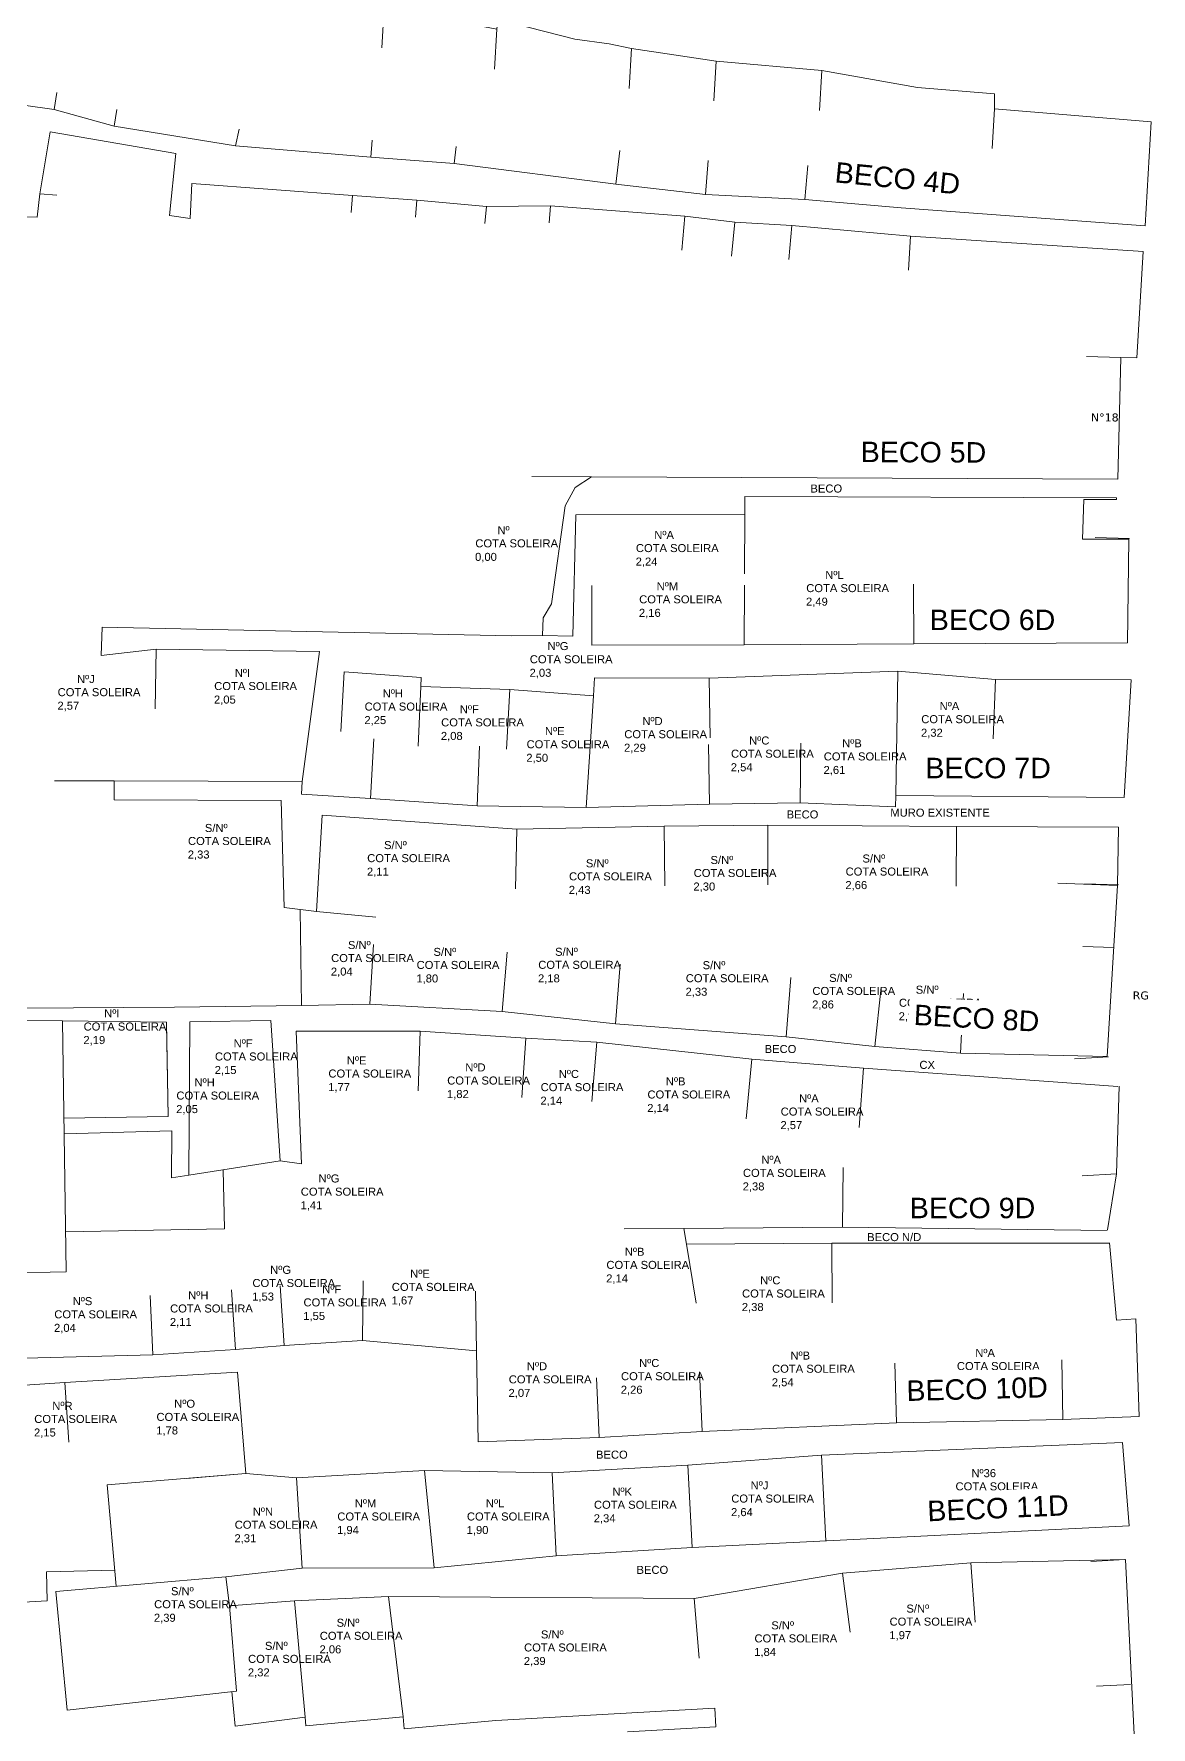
# Model space of a CAD drawing. Header units: metres. Extents: x 359101 to 360669, y 7352318 to 7353133.
# Drawn here: x 359206.9 to 359272.4, y 7352617 to 7352716.3 of the extents above; entities that cross this region are included whole.
import ezdxf
from ezdxf.enums import TextEntityAlignment as Align

# ---------------------------------------------------------------- set-up
doc = ezdxf.new("R2010")
doc.units = ezdxf.units.M
doc.header["$LTSCALE"] = 2.5
doc.set_wipeout_variables(frame=1)
doc.layers.add('AVT-LT-CAD-ETIQUETA NOME DE RUA', color=4, linetype='Continuous', lineweight=0)
doc.layers.add('AVT-LT-CAD-ETIQUETA NUMERO DE CASA', color=252, linetype='Continuous', lineweight=0, true_color=0x858585)
doc.layers.add('AVT-LT-URB-DIVISA TERRENO OU AL PREDIAL', color=251, linetype='Continuous', lineweight=13, true_color=0x5c5c5c)
doc.styles.add('ARIAL', font='arial.ttf')
doc.styles.add('CARIMBO', font='arial.ttf', dxfattribs={"height": 2})
doc.styles.get("Standard").update_dxf_attribs({"font": 'arial.ttf'})

msp = doc.modelspace()

# ---------------------------------------------------------------- linework, layer by layer
at = {"layer": 'AVT-LT-URB-DIVISA TERRENO OU AL PREDIAL'}
for p, q in [((359216.024, 7352658.336), (359220.772, 7352658.419)), ((359220.772, 7352658.419), (359220.772, 7352658.419)), ((359220.772, 7352658.419), (359220.772, 7352658.419)), ((359220.772, 7352658.419), (359221.331, 7352650.187)), ((359222.582, 7352650.002), (359222.267, 7352657.796)), ((359222.267, 7352657.796), (359222.267, 7352657.796)), ((359222.267, 7352657.796), (359222.267, 7352657.796)), ((359222.267, 7352657.796), (359229.536, 7352657.794)), ((359229.536, 7352657.794), (359235.724, 7352657.385)), ((359235.724, 7352657.385), (359239.88, 7352657.154)), ((359239.88, 7352657.154), (359248.973, 7352656.14)), ((359248.973, 7352656.14), (359255.515, 7352655.629)), ((359255.515, 7352655.629), (359270.436, 7352654.543)), ((359221.331, 7352650.187), (359222.582, 7352650.002)), ((359254.286, 7352646.296), (359244.991, 7352646.225)), ((359244.991, 7352646.225), (359245.142, 7352645.302)), ((359269.802, 7352646.094), (359254.286, 7352646.296)), ((359245.142, 7352645.302), (359253.667, 7352645.357)), ((359253.667, 7352645.357), (359269.926, 7352645.355)), ((359221.548, 7352639.36), (359218.711, 7352639.131)), ((359226.148, 7352639.653), (359221.548, 7352639.36)), ((359232.826, 7352639.04), (359226.148, 7352639.653)), ((359213.86, 7352638.799), (359204.839, 7352638.566)), ((359218.711, 7352639.131), (359213.86, 7352638.799)), ((359232.921, 7352633.704), (359232.826, 7352639.04)), ((359246.057, 7352634.309), (359240.027, 7352633.965)), ((359257.464, 7352634.819), (359246.057, 7352634.309)), ((359267.214, 7352635.019), (359257.464, 7352634.819)), ((359271.677, 7352635.201), (359267.214, 7352635.019)), ((359240.027, 7352633.965), (359232.921, 7352633.704))]:
    msp.add_line(p, q, dxfattribs=at)
at = {"layer": 'AVT-LT-URB-DIVISA TERRENO OU AL PREDIAL', "flags": 128}
for points, elevation in [([(359224.934, 7352734.361), (359223.619, 7352729.97), (359224.021, 7352729.884), (359223.295, 7352726.17), (359222.414, 7352722.006), (359223.399, 7352721.72), (359222.979, 7352718.998), (359227.491, 7352718.501), (359227.419, 7352717.799), (359234.028, 7352716.544), (359234.081, 7352717.119), (359238.599, 7352715.957), (359240.612, 7352715.698), (359241.923, 7352715.407), (359246.878, 7352714.674), (359253.071, 7352714.116), (359258.684, 7352713.135), (359263.192, 7352712.751), (359263.202, 7352711.883), (359272.382, 7352711.113)], 2.005), ([(359227.419, 7352717.799), (359227.283, 7352715.464)], 2.005), ([(359234.028, 7352716.544), (359233.892, 7352714.209)], 2.005), ([(359241.923, 7352715.407), (359241.787, 7352713.072)], 2.005), ([(359246.878, 7352714.674), (359246.742, 7352712.339)], 2.005), ([(359253.071, 7352714.116), (359252.935, 7352711.781)], 2.005), ([(359263.202, 7352711.883), (359263.066, 7352709.548)], 2.005), ([(359272.042, 7352705.007), (359272.382, 7352711.113)], 2.272), ([(359218.694, 7352709.703), (359226.63, 7352709.048), (359231.522, 7352708.678), (359241.003, 7352707.454), (359246.248, 7352706.844), (359252.072, 7352706.565), (359257.734, 7352706.076), (359272.042, 7352705.007)], 2.552), ([(359271.923, 7352703.512), (359258.267, 7352704.415), (359251.318, 7352705.043), (359247.968, 7352705.224), (359245.053, 7352705.585), (359237.176, 7352706.197), (359233.417, 7352706.143), (359229.339, 7352706.526), (359225.572, 7352706.791), (359216.149, 7352707.5)], 2.278), ([(359225.572, 7352706.791), (359225.482, 7352705.795)], 2.278), ([(359229.339, 7352706.526), (359229.249, 7352705.53)], 2.278), ([(359233.417, 7352706.143), (359233.327, 7352705.147)], 2.278), ([(359237.176, 7352706.197), (359237.086, 7352705.201)], 2.144), ([(359245.053, 7352705.585), (359244.873, 7352703.593)], 2.098), ([(359247.968, 7352705.224), (359247.788, 7352703.232)], 2.143), ([(359251.318, 7352705.043), (359251.138, 7352703.051)], 2.183), ([(359258.267, 7352704.415), (359258.151, 7352702.418)], 2.133), ([(359271.923, 7352703.512), (359271.553, 7352697.267), (359270.598, 7352697.297), (359270.425, 7352690.166)], 2.278), ([(359270.598, 7352697.297), (359268.599, 7352697.348)], 2.278), ([(359271.106, 7352686.679), (359269.107, 7352686.73)], 2.399), ([(359270.468, 7352666.374), (359268.469, 7352666.425)], 2.47), ([(359270.193, 7352662.699), (359268.375, 7352662.745)], 2.47), ([(359269.883, 7352656.282), (359267.886, 7352656.172)], 2.47), ([(359269.819, 7352646.139), (359270.343, 7352649.418), (359270.499, 7352654.565)], 2.646), ([(359270.343, 7352649.418), (359268.346, 7352649.308)], 2.646), ([(359271.677, 7352635.201), (359271.494, 7352640.911), (359270.35, 7352640.851), (359269.942, 7352645.379)], 2.518), ([(359270.85, 7352626.799), (359268.853, 7352626.689)], 2.19), ([(359271.182, 7352619.479), (359269.185, 7352619.369)], 2.19)]:
    msp.add_lwpolyline(points, dxfattribs=dict(at, elevation=elevation))
at = {"layer": 'AVT-LT-URB-DIVISA TERRENO OU AL PREDIAL', "ltscale": 3, "flags": 128}
for points, elevation in [([(359218.694, 7352709.703), (359211.597, 7352710.859), (359208.08, 7352711.84), (359204.604, 7352712.318), (359200.339, 7352713.383)], 2.552), ([(359208.08, 7352711.84), (359208.231, 7352712.829)], 2.274), ([(359211.597, 7352710.859), (359211.748, 7352711.848)], 2.323), ([(359207.234, 7352706.9), (359207.834, 7352710.538), (359215.199, 7352709.26), (359214.835, 7352705.629)], 2.072), ([(359218.694, 7352709.703), (359218.917, 7352710.678)], 2.552), ([(359226.63, 7352709.048), (359226.72, 7352710.044)], 2.552), ([(359231.522, 7352708.678), (359231.634, 7352709.672)], 2.552), ([(359241.003, 7352707.454), (359241.233, 7352709.441)], 2.073), ([(359246.248, 7352706.844), (359246.408, 7352708.838)], 2.123), ([(359252.072, 7352706.565), (359252.251, 7352708.557)], 2.552), ([(359207.234, 7352706.9), (359207.072, 7352705.526), (359206.206, 7352705.55), (359205.847, 7352701.12), (359205.592, 7352695.781), (359205.604, 7352692.1), (359205.634, 7352690.379), (359204.381, 7352690.304), (359204.38, 7352692.266), (359204.22, 7352695.437), (359197.725, 7352695.289)], 2.278), ([(359207.234, 7352706.9), (359208.231, 7352706.819)], 2.072), ([(359216.149, 7352707.5), (359216.052, 7352705.449), (359214.835, 7352705.629)], 2.278), ([(359219.31, 7352631.845), (359211.187, 7352631.176), (359211.708, 7352625.235)], 1.78), ([(359211.626, 7352626.172), (359207.633, 7352626.087), (359207.669, 7352624.375), (359200.418, 7352623.98), (359200.527, 7352630.127)], 1.78), ([(359218.355, 7352624.081), (359218.766, 7352619.086)], 2.18)]:
    msp.add_lwpolyline(points, dxfattribs=dict(at, elevation=elevation))
at = {"layer": 'AVT-LT-URB-DIVISA TERRENO OU AL PREDIAL', "flags": 128}
for points in [[(359239.574, 7352690.304), (359236.074, 7352690.32)], [(359270.425, 7352690.166), (359239.574, 7352690.304), (359238.625, 7352689.664), (359238.021, 7352688.601), (359237.233, 7352682.853), (359236.74, 7352682.03), (359236.711, 7352680.985), (359238.474, 7352680.944), (359238.662, 7352688.076), (359248.568, 7352688.115), (359248.556, 7352689.142), (359270.351, 7352689.068), (359270.351, 7352688.968), (359268.436, 7352688.974), (359268.365, 7352686.648), (359271.079, 7352686.648), (359270.996, 7352680.566), (359258.472, 7352680.504), (359248.532, 7352680.438), (359239.6, 7352680.427)], [(359248.552, 7352684.616), (359248.568, 7352688.115)], [(359248.532, 7352680.438), (359248.549, 7352683.938)], [(359258.472, 7352680.504), (359258.455, 7352684.004)], [(359239.6, 7352680.427), (359239.595, 7352683.927)], [(359222.616, 7352672.434), (359223.626, 7352680.061), (359214.045, 7352680.187), (359210.821, 7352679.829), (359210.892, 7352681.476), (359234.878, 7352680.963)], [(359234.878, 7352680.963), (359236.711, 7352680.985)], [(359214.045, 7352680.187), (359213.999, 7352676.687)], [(359270.462, 7352669.758), (359260.975, 7352669.79), (359249.917, 7352669.877), (359243.838, 7352669.819), (359235.201, 7352669.63), (359223.783, 7352670.452), (359223.444, 7352664.813), (359221.564, 7352665.037), (359221.388, 7352671.321), (359211.584, 7352671.357), (359211.591, 7352672.465), (359222.616, 7352672.434), (359222.581, 7352671.68), (359226.61, 7352671.441), (359232.863, 7352671.012), (359239.263, 7352670.896), (359246.482, 7352671.1), (359251.802, 7352671.184), (359257.397, 7352670.953), (359257.408, 7352671.605), (359270.792, 7352671.494), (359270.792, 7352671.494), (359271.212, 7352678.397), (359263.268, 7352678.42), (359257.528, 7352678.895), (359246.464, 7352678.498), (359239.749, 7352678.516), (359239.682, 7352677.463), (359234.783, 7352677.826), (359229.561, 7352677.994), (359229.583, 7352678.535), (359225.079, 7352678.856), (359224.872, 7352675.362)], [(359229.561, 7352677.994), (359229.417, 7352674.497)], [(359246.464, 7352678.498), (359246.522, 7352674.998)], [(359257.408, 7352671.605), (359257.528, 7352678.895)], [(359263.268, 7352678.42), (359263.118, 7352674.923)], [(359234.783, 7352677.826), (359234.598, 7352674.331)], [(359239.263, 7352670.896), (359239.682, 7352677.463)], [(359226.61, 7352671.441), (359226.818, 7352674.935)], [(359232.863, 7352671.012), (359233.015, 7352674.509)], [(359246.482, 7352671.1), (359246.427, 7352674.6)], [(359251.802, 7352671.184), (359251.846, 7352674.684)], [(359211.591, 7352672.465), (359208.091, 7352672.475)], [(359222.504, 7352664.925), (359222.574, 7352659.3), (359226.582, 7352659.37), (359234.34, 7352658.943), (359240.979, 7352658.229), (359250.986, 7352657.451), (359256.182, 7352656.892), (359261.201, 7352656.493), (359269.803, 7352656.308), (359270.415, 7352666.34), (359270.462, 7352669.758)], [(359235.201, 7352669.63), (359235.113, 7352666.132)], [(359243.838, 7352669.819), (359243.872, 7352666.319)], [(359249.917, 7352669.877), (359249.92, 7352666.377)], [(359260.975, 7352669.79), (359260.947, 7352666.29)], [(359270.415, 7352666.34), (359266.917, 7352666.471)], [(359223.444, 7352664.813), (359226.928, 7352664.481)], [(359226.582, 7352659.37), (359226.795, 7352662.863)], [(359234.34, 7352658.943), (359234.623, 7352662.431)], [(359240.979, 7352658.229), (359241.25, 7352661.719)], [(359250.986, 7352657.451), (359251.258, 7352660.941)], [(359256.182, 7352656.892), (359256.557, 7352660.372)], [(359261.201, 7352656.493), (359261.377, 7352659.989)], [(359214.668, 7352658.205), (359214.668, 7352658.204)], [(359216.024, 7352658.336), (359215.973, 7352649.348), (359221.331, 7352650.187)], [(359229.536, 7352657.794), (359229.42, 7352654.296)], [(359235.724, 7352657.385), (359235.493, 7352653.892)], [(359239.88, 7352657.154), (359239.588, 7352653.666)], [(359248.973, 7352656.14), (359248.643, 7352652.655)], [(359255.515, 7352655.629), (359255.261, 7352652.138)], [(359254.286, 7352646.296), (359254.331, 7352649.796)], [(359244.991, 7352646.225), (359241.491, 7352646.198)], [(359245.142, 7352645.302), (359245.707, 7352641.848)], [(359253.667, 7352645.357), (359253.69, 7352641.857)], [(359213.86, 7352638.799), (359213.696, 7352642.295)], [(359218.711, 7352639.131), (359218.472, 7352642.622)], [(359221.548, 7352639.36), (359221.325, 7352642.853)], [(359226.148, 7352639.653), (359226.197, 7352643.153)], [(359232.826, 7352639.04), (359232.764, 7352642.539)], [(359257.464, 7352634.819), (359257.35, 7352638.317)], [(359267.214, 7352635.019), (359267.142, 7352638.518)], [(359271.582, 7352612.588), (359270.876, 7352626.804), (359261.808, 7352626.618), (359254.293, 7352626.01), (359245.594, 7352624.517), (359227.679, 7352624.639), (359222.168, 7352624.377), (359218.355, 7352624.081), (359218.141, 7352625.799), (359222.611, 7352626.29), (359222.611, 7352626.29), (359230.349, 7352626.314), (359237.511, 7352627.016), (359245.473, 7352627.502), (359271.087, 7352628.784), (359270.697, 7352633.672), (359253.051, 7352632.926), (359245.22, 7352632.348), (359237.265, 7352631.887), (359229.776, 7352632.017), (359222.289, 7352631.604), (359219.31, 7352631.845), (359218.821, 7352637.795), (359208.705, 7352637.184), (359206.355, 7352637.025)], [(359240.027, 7352633.965), (359239.863, 7352637.461)], [(359246.057, 7352634.309), (359245.901, 7352637.805)], [(359208.705, 7352637.184), (359208.941, 7352633.692)], [(359245.473, 7352627.502), (359245.22, 7352632.348)], [(359253.051, 7352632.926), (359253.304, 7352627.894)], [(359219.31, 7352631.845), (359215.822, 7352631.558)], [(359222.611, 7352626.29), (359222.289, 7352631.604)], [(359230.349, 7352626.314), (359229.776, 7352632.017)], [(359237.265, 7352631.887), (359237.511, 7352627.016)], [(359261.808, 7352626.618), (359262.07, 7352623.128)], [(359254.293, 7352626.01), (359254.73, 7352622.538)], [(359222.168, 7352624.377), (359222.778, 7352617.553)], [(359227.679, 7352624.639), (359228.525, 7352617.578)], [(359245.594, 7352624.517), (359245.88, 7352621.028)], [(359246.871, 7352616.994), (359241.675, 7352616.693)]]:
    msp.add_lwpolyline(points, dxfattribs=at)
at = {"layer": 'AVT-LT-URB-DIVISA TERRENO OU AL PREDIAL', "ltscale": 3, "flags": 128}
for points in [[(359198.163, 7352658.968), (359206.233, 7352659.132), (359215.135, 7352659.199), (359222.574, 7352659.3)], [(359204.727, 7352658.433), (359204.889, 7352650.934), (359205.048, 7352643.604), (359208.783, 7352643.685), (359208.558, 7352658.4), (359204.727, 7352658.433)], [(359208.55, 7352658.4), (359214.667, 7352658.315), (359214.751, 7352652.78), (359208.646, 7352652.687)], [(359214.668, 7352658.204), (359214.751, 7352652.78)], [(359208.66, 7352651.766), (359214.978, 7352651.947), (359214.949, 7352649.188), (359215.973, 7352649.348)], [(359208.748, 7352646.022), (359215.955, 7352646.159), (359218.052, 7352646.199), (359217.987, 7352649.663)], [(359218.132, 7352625.799), (359208.168, 7352624.925), (359208.839, 7352617.97), (359218.766, 7352619.086)], [(359218.494, 7352619.056), (359218.688, 7352617.04), (359222.778, 7352617.553), (359222.826, 7352617.053), (359228.525, 7352617.578), (359228.591, 7352616.869), (359233.973, 7352617.364), (359246.809, 7352618.089)], [(359246.809, 7352618.089), (359246.871, 7352616.994)]]:
    msp.add_lwpolyline(points, dxfattribs=at)

# ---------------------------------------------------------------- texts
at = {"layer": 'AVT-LT-CAD-ETIQUETA NUMERO DE CASA', "color": 8, "style": 'ARIAL'}
for s, p in [('BECO', (359253.339, 7352689.611)), ('Nº', (359234.417, 7352687.171)), ('NºA', (359243.831, 7352686.893)), ('NºM', (359244.022, 7352683.888)), ('NºL', (359253.817, 7352684.545)), ('NºG', (359237.611, 7352680.373)), ('NºI', (359219.109, 7352678.802)), ('NºJ', (359209.932, 7352678.443)), ('NºH', (359227.926, 7352677.598)), ('NºA', (359260.559, 7352676.859)), ('NºF', (359232.413, 7352676.67)), ('NºD', (359243.149, 7352675.978)), ('NºE', (359237.422, 7352675.388)), ('NºC', (359249.409, 7352674.835)), ('NºB', (359254.845, 7352674.675)), ('BECO', (359251.946, 7352670.499)), ('MURO EXISTENTE', (359260.01, 7352670.605)), ('S/Nº', (359217.575, 7352669.716)), ('S/Nº', (359228.078, 7352668.71)), ('S/Nº', (359247.218, 7352667.839)), ('S/Nº', (359256.125, 7352667.923)), ('S/Nº', (359239.912, 7352667.642)), ('S/Nº', (359225.963, 7352662.851)), ('S/Nº', (359230.977, 7352662.447)), ('S/Nº', (359238.106, 7352662.453)), ('S/Nº', (359246.755, 7352661.668)), ('S/Nº', (359254.177, 7352660.922)), ('S/Nº', (359259.251, 7352660.23)), ('NºI', (359211.454, 7352658.835)), ('NºF', (359219.152, 7352657.078)), ('NºE', (359225.805, 7352656.079)), ('BECO', (359250.655, 7352656.744)), ('NºD', (359232.769, 7352655.668)), ('NºC', (359238.247, 7352655.281)), ('CX', (359259.255, 7352655.814)), ('NºH', (359216.894, 7352654.787)), ('NºB', (359244.509, 7352654.849)), ('NºA', (359252.319, 7352653.848)), ('NºA', (359250.106, 7352650.252)), ('NºG', (359224.186, 7352649.152)), ('BECO N/D', (359257.32, 7352645.723)), ('NºB', (359242.102, 7352644.857)), ('NºG', (359221.349, 7352643.794)), ('NºE', (359229.522, 7352643.567)), ('NºC', (359250.054, 7352643.179)), ('NºH', (359216.523, 7352642.301)), ('NºF', (359224.345, 7352642.656)), ('NºS', (359209.733, 7352641.959)), ('NºD', (359236.378, 7352638.144)), ('NºC', (359242.958, 7352638.329)), ('NºB', (359251.814, 7352638.768)), ('NºA', (359262.649, 7352638.925)), ('NºR', (359208.558, 7352635.822)), ('NºO', (359215.724, 7352635.942)), ('BECO', (359240.767, 7352632.956)), ('NºJ', (359249.422, 7352631.154)), ('Nº36', (359262.568, 7352631.87)), ('NºM', (359226.327, 7352630.103)), ('NºL', (359233.923, 7352630.103)), ('NºK', (359241.372, 7352630.79)), ('NºN', (359220.312, 7352629.62)), ('BECO', (359243.143, 7352626.199)), ('S/Nº', (359215.587, 7352624.958)), ('S/Nº', (359258.702, 7352623.938)), ('S/Nº', (359225.298, 7352623.106)), ('S/Nº', (359237.275, 7352622.422)), ('S/Nº', (359250.782, 7352622.953)), ('S/Nº', (359221.096, 7352621.753))]:
    msp.add_text(s, height=0.47, dxfattribs=at).set_placement(p, align=Align.MIDDLE)
for s, p in [('COTA SOLEIRA', (359232.763, 7352686.162, -992.872)), ('COTA SOLEIRA', (359242.177, 7352685.884, -992.872)), ('0,00', (359232.748, 7352685.368, -992.872)), ('2,24', (359242.163, 7352685.091, -992.872)), ('COTA SOLEIRA', (359252.163, 7352683.536, -992.872)), ('COTA SOLEIRA', (359242.368, 7352682.879, -992.872)), ('2,49', (359252.149, 7352682.743, -992.872)), ('2,16', (359242.354, 7352682.086, -992.872)), ('2,03', (359235.943, 7352678.571, -992.872)), ('COTA SOLEIRA', (359235.957, 7352679.364, -992.872)), ('COTA SOLEIRA', (359217.455, 7352677.793, -992.872)), ('2,57', (359208.264, 7352676.641, -992.872)), ('COTA SOLEIRA', (359208.278, 7352677.434, -992.872)), ('2,05', (359217.44, 7352677, -992.872)), ('COTA SOLEIRA', (359226.272, 7352676.59, -992.872)), ('2,25', (359226.258, 7352675.796, -992.872)), ('COTA SOLEIRA', (359230.759, 7352675.662, -992.872)), ('COTA SOLEIRA', (359258.905, 7352675.85, -992.872)), ('2,08', (359230.744, 7352674.868, -992.872)), ('COTA SOLEIRA', (359241.495, 7352674.969, -992.872)), ('2,32', (359258.891, 7352675.056, -992.872)), ('2,50', (359235.753, 7352673.586, -992.872)), ('COTA SOLEIRA', (359235.768, 7352674.379, -992.872)), ('2,29', (359241.481, 7352674.176, -992.872)), ('COTA SOLEIRA', (359247.755, 7352673.826, -992.872)), ('COTA SOLEIRA', (359253.191, 7352673.666, -992.872)), ('2,54', (359247.74, 7352673.033, -992.872)), ('2,61', (359253.177, 7352672.873, -992.872)), ('COTA SOLEIRA', (359215.92, 7352668.707, -992.872)), ('2,33', (359215.906, 7352667.914, -992.872)), ('COTA SOLEIRA', (359226.424, 7352667.701, -992.872)), ('2,11', (359226.41, 7352666.908, -992.872)), ('COTA SOLEIRA', (359238.258, 7352666.633, -992.872)), ('COTA SOLEIRA', (359245.564, 7352666.83, -992.872)), ('COTA SOLEIRA', (359254.471, 7352666.914, -992.872)), ('2,43', (359238.243, 7352665.84, -992.872)), ('2,30', (359245.55, 7352666.037, -992.872)), ('2,66', (359254.457, 7352666.121, -992.872)), ('COTA SOLEIRA', (359224.309, 7352661.842, -992.872)), ('2,04', (359224.294, 7352661.049, -992.872)), ('COTA SOLEIRA', (359229.322, 7352661.438, -992.872)), ('1,80', (359229.308, 7352660.645, -992.872)), ('2,18', (359236.438, 7352660.651, -992.872)), ('COTA SOLEIRA', (359236.452, 7352661.445, -992.872)), ('COTA SOLEIRA', (359245.101, 7352660.66, -992.872)), ('2,33', (359245.087, 7352659.866, -992.872)), ('COTA SOLEIRA', (359252.523, 7352659.913, -992.872)), ('2,86', (359252.508, 7352659.12, -992.872)), ('COTA SOLEIRA', (359257.597, 7352659.221, -992.872)), ('COTA SOLEIRA', (359209.8, 7352657.826, -992.872)), ('2,88', (359257.582, 7352658.428, -992.872)), ('2,19', (359209.786, 7352657.033, -992.872)), ('COTA SOLEIRA', (359217.498, 7352656.07, -992.872)), ('2,15', (359217.483, 7352655.276, -992.872)), ('COTA SOLEIRA', (359224.151, 7352655.07, -992.872)), ('COTA SOLEIRA', (359215.24, 7352653.778, -992.872)), ('1,77', (359224.137, 7352654.277, -992.872)), ('COTA SOLEIRA', (359231.115, 7352654.66, -992.872)), ('1,82', (359231.101, 7352653.866, -992.872)), ('COTA SOLEIRA', (359236.593, 7352654.272, -992.872)), ('COTA SOLEIRA', (359242.855, 7352653.841, -992.872)), ('2,05', (359215.225, 7352652.985, -992.872)), ('2,14', (359236.579, 7352653.479, -992.872)), ('2,14', (359242.841, 7352653.047, -992.872)), ('COTA SOLEIRA', (359250.665, 7352652.839, -992.872)), ('2,57', (359250.65, 7352652.046, -992.872)), ('COTA SOLEIRA', (359248.452, 7352649.243, -992.872)), ('COTA SOLEIRA', (359222.532, 7352648.143, -992.872)), ('2,38', (359248.437, 7352648.45, -992.872)), ('1,41', (359222.518, 7352647.35, -992.872)), ('COTA SOLEIRA', (359240.448, 7352643.848, -992.872)), ('COTA SOLEIRA', (359219.695, 7352642.785, -992.872)), ('2,14', (359240.433, 7352643.055, -992.872)), ('1,53', (359219.681, 7352641.992, -992.872)), ('COTA SOLEIRA', (359227.868, 7352642.558, -992.872)), ('1,67', (359227.854, 7352641.765, -992.872)), ('COTA SOLEIRA', (359248.4, 7352642.17, -992.872)), ('COTA SOLEIRA', (359208.079, 7352640.95, -992.872)), ('COTA SOLEIRA', (359214.869, 7352641.292, -992.872)), ('COTA SOLEIRA', (359222.691, 7352641.648, -992.872)), ('1,55', (359222.676, 7352640.854, -992.872)), ('2,38', (359248.386, 7352641.377, -992.872)), ('2,04', (359208.065, 7352640.156, -992.872)), ('2,11', (359214.855, 7352640.498, -992.872)), ('COTA SOLEIRA', (359260.995, 7352637.916, -992.872)), ('COTA SOLEIRA', (359234.724, 7352637.135, -992.872)), ('COTA SOLEIRA', (359241.304, 7352637.32, -992.872)), ('2,54', (359250.145, 7352636.966, -992.872)), ('COTA SOLEIRA', (359250.16, 7352637.759, -992.872)), ('2,50', (359260.98, 7352637.123, -992.872)), ('2,07', (359234.71, 7352636.342, -992.872)), ('2,26', (359241.289, 7352636.527, -992.872)), ('COTA SOLEIRA', (359206.904, 7352634.814, -992.872)), ('COTA SOLEIRA', (359214.07, 7352634.933, -992.872)), ('2,15', (359206.89, 7352634.02, -992.872)), ('1,78', (359214.056, 7352634.14, -992.872)), ('COTA SOLEIRA', (359260.914, 7352630.861, -992.872)), ('COTA SOLEIRA', (359247.768, 7352630.145, -992.872)), ('2,63', (359260.899, 7352630.068, -992.872)), ('COTA SOLEIRA', (359224.673, 7352629.094, -992.872)), ('COTA SOLEIRA', (359232.269, 7352629.094, -992.872)), ('2,34', (359239.704, 7352628.988, -992.872)), ('COTA SOLEIRA', (359239.718, 7352629.782, -992.872)), ('2,64', (359247.754, 7352629.352, -992.872)), ('COTA SOLEIRA', (359218.658, 7352628.611, -992.872)), ('1,94', (359224.659, 7352628.301, -992.872)), ('1,90', (359232.254, 7352628.301, -992.872)), ('2,31', (359218.644, 7352627.818, -992.872)), ('COTA SOLEIRA', (359213.933, 7352623.949, -992.872)), ('2,39', (359213.919, 7352623.156, -992.872)), ('COTA SOLEIRA', (359257.048, 7352622.929, -992.872)), ('COTA SOLEIRA', (359223.644, 7352622.097, -992.872)), ('COTA SOLEIRA', (359249.128, 7352621.944, -992.872)), ('1,97', (359257.034, 7352622.136, -992.872)), ('2,06', (359223.629, 7352621.304, -992.872)), ('COTA SOLEIRA', (359235.621, 7352621.413, -992.872)), ('1,84', (359249.114, 7352621.15, -992.872)), ('2,32', (359219.428, 7352619.951, -992.872)), ('COTA SOLEIRA', (359219.442, 7352620.744, -992.872)), ('2,39', (359235.607, 7352620.62, -992.872))]:
    msp.add_text(s, height=0.47, dxfattribs=at).set_placement(p)
at = {"layer": 'AVT-LT-CAD-ETIQUETA NUMERO DE CASA', "char_height": 0.47, "attachment_point": 1}
for s, insert in [('{\\fVerdana|b0|i0|c0|p34;N°18}', (359268.853, 7352694.014, 409.358)), ('{\\fVerdana|b0|i0|c0|p34;RG}', (359271.303, 7352660.118, 409.378))]:
    msp.add_mtext_dynamic_manual_height_columns(s, width=0.47, gutter_width=1, heights=[0.574], dxfattribs=dict(at, insert=insert))

# ---------------------------------------------------------------- next in the draw order: wipeouts: each hides what was drawn before it
at = {"linetype": 'Continuous', "ltscale": 4}
for points in [[(359253.458, 7352707.163), (359261.407, 7352706.381), (359261.611, 7352708.453), (359253.662, 7352709.235)], [(359255.055, 7352690.724), (359263.042, 7352690.685), (359263.053, 7352692.767), (359255.065, 7352692.806)], [(359259.107, 7352680.869), (359267.094, 7352680.868), (359267.094, 7352682.95), (359259.107, 7352682.95)], [(359258.85, 7352672.18), (359266.838, 7352672.18), (359266.838, 7352674.261), (359258.85, 7352674.262)], [(359258.123, 7352657.734), (359266.098, 7352657.296), (359266.213, 7352659.374), (359258.237, 7352659.813)], [(359257.934, 7352646.379), (359265.921, 7352646.379), (359265.922, 7352648.461), (359257.934, 7352648.461)], [(359257.768, 7352635.651), (359266.684, 7352635.891), (359266.628, 7352637.972), (359257.712, 7352637.732)], [(359259.008, 7352628.589), (359267.919, 7352628.977), (359267.829, 7352631.057), (359258.917, 7352630.668)]]:
    msp.add_wipeout(points, dxfattribs=at).dxf.layer = 'AVT-LT-CAD-ETIQUETA NOME DE RUA'

# ---------------------------------------------------------------- next in the draw order: wipeouts: each hides what was drawn before it
for points in [[(359253.458, 7352707.163), (359261.407, 7352706.381), (359261.611, 7352708.453), (359253.662, 7352709.235)], [(359255.055, 7352690.724), (359263.042, 7352690.685), (359263.053, 7352692.767), (359255.065, 7352692.806)], [(359259.107, 7352680.869), (359267.094, 7352680.868), (359267.094, 7352682.95), (359259.107, 7352682.95)], [(359258.85, 7352672.18), (359266.838, 7352672.18), (359266.838, 7352674.261), (359258.85, 7352674.262)], [(359258.123, 7352657.734), (359266.098, 7352657.296), (359266.213, 7352659.374), (359258.237, 7352659.813)], [(359257.934, 7352646.379), (359265.921, 7352646.379), (359265.922, 7352648.461), (359257.934, 7352648.461)], [(359257.768, 7352635.651), (359266.684, 7352635.891), (359266.628, 7352637.972), (359257.712, 7352637.732)], [(359259.008, 7352628.589), (359267.919, 7352628.977), (359267.829, 7352631.057), (359258.917, 7352630.668)]]:
    msp.add_wipeout(points, dxfattribs=at).dxf.layer = 'AVT-LT-CAD-ETIQUETA NOME DE RUA'

# ---------------------------------------------------------------- next in the draw order: texts
at = {"layer": 'AVT-LT-CAD-ETIQUETA NOME DE RUA', "linetype": 'Continuous', "ltscale": 4, "style": 'CARIMBO'}
for s, rotation, p in [('BECO 4D', 354.38309, (359257.518, 7352707.809)), ('BECO 5D', 359.71787, (359259.037, 7352691.745)), ('BECO 6D', 359.9955, (359263.084, 7352681.909)), ('BECO 7D', 359.9955, (359262.827, 7352673.22)), ('BECO 8D', 356.85221, (359262.151, 7352658.555)), ('BECO 9D', 359.9955, (359261.911, 7352647.42)), ('BECO 10D', 1.54286, (359262.181, 7352636.81)), ('BECO 11D', 2.49585, (359263.401, 7352629.822))]:
    msp.add_text(s, height=1.2, rotation=rotation, dxfattribs=at).set_placement(p, align=Align.MIDDLE_CENTER)

doc.saveas('drawing.dxf')
